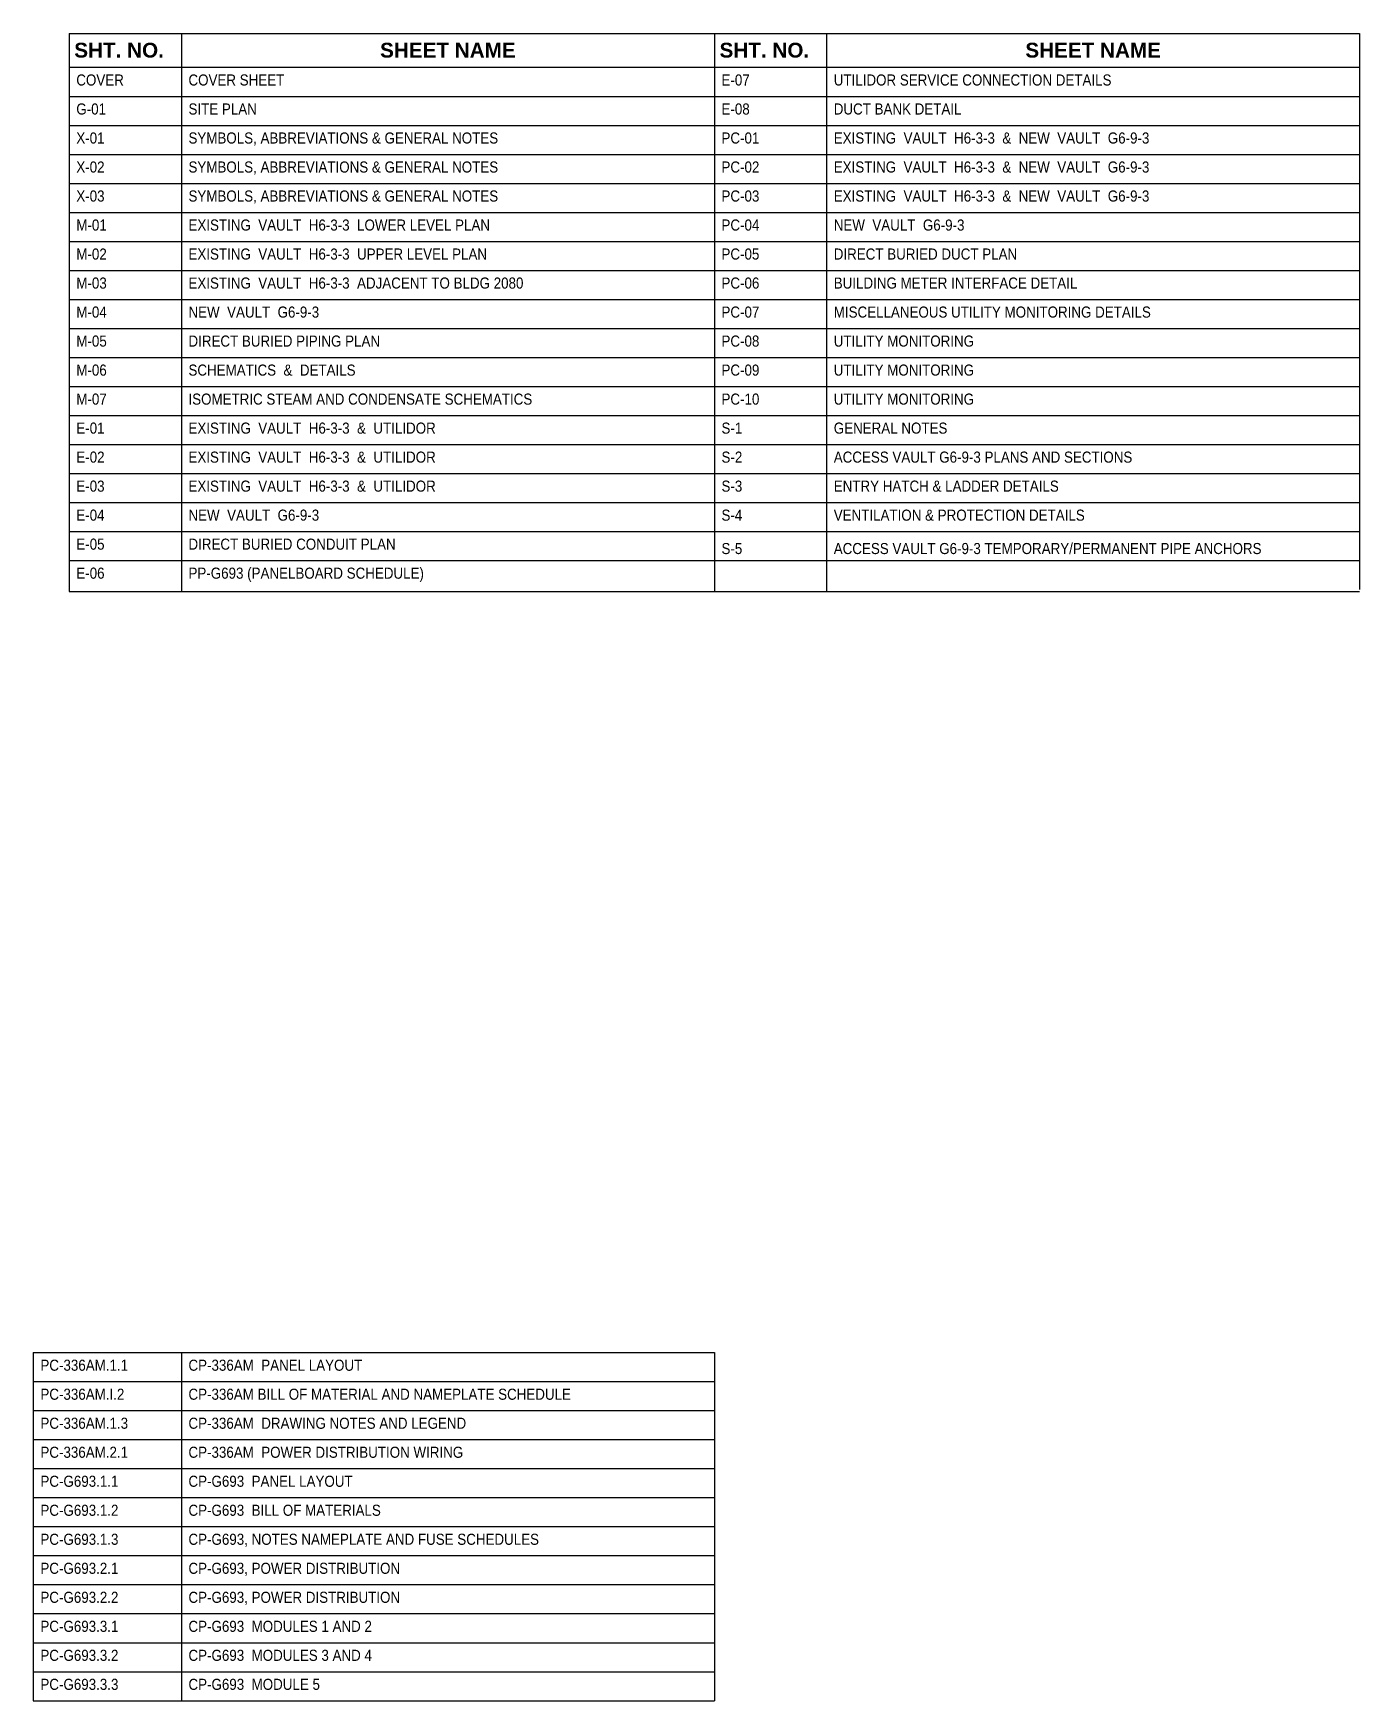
# Model space of a CAD drawing. Header units: inches. Extents: x 0.3 to 11.5, y -4.4 to 9.6.
import ezdxf

# ---------------------------------------------------------------- set-up
doc = ezdxf.new("R2010")
doc.units = ezdxf.units.IN
doc.header["$MEASUREMENT"] = 0
doc.layers.add('FH-TITLE', color=161, linetype='Continuous')
doc.styles.add('Arial-Bold', font='arialbd.ttf')
doc.styles.add('ROMANS', font='36', dxfattribs={"width": 0.9})

msp = doc.modelspace()

# ---------------------------------------------------------------- linework, layer by layer
at = {"layer": 'FH-TITLE'}
for p, q in [((0.63, 9.638), (11.525, 9.638)), ((0.63, 9.638), (0.63, 4.923)), ((1.577, 9.638), (1.577, 4.923)), ((6.077, 9.638), (6.077, 4.923)), ((7.025, 9.638), (7.025, 4.923)), ((11.525, 9.638), (11.525, 4.941)), ((0.63, 9.351), (11.525, 9.351)), ((0.63, 9.106), (6.077, 9.106)), ((6.077, 9.106), (11.525, 9.106)), ((0.63, 8.861), (6.077, 8.861)), ((6.077, 8.861), (11.525, 8.861)), ((0.63, 8.616), (6.077, 8.616)), ((6.077, 8.616), (11.525, 8.616)), ((0.63, 8.371), (6.077, 8.371)), ((6.077, 8.371), (11.525, 8.371)), ((0.63, 8.126), (6.077, 8.126)), ((6.077, 8.126), (11.525, 8.126)), ((0.63, 7.881), (6.077, 7.881)), ((6.077, 7.881), (11.525, 7.881)), ((0.63, 7.636), (6.077, 7.636)), ((6.077, 7.636), (11.525, 7.636)), ((0.63, 7.391), (6.077, 7.391)), ((6.077, 7.391), (11.525, 7.391)), ((0.63, 7.146), (6.077, 7.146)), ((6.077, 7.146), (11.525, 7.146)), ((0.63, 6.901), (6.077, 6.901)), ((6.077, 6.901), (11.525, 6.901)), ((0.63, 6.656), (6.077, 6.656)), ((6.077, 6.656), (11.525, 6.656)), ((0.63, 6.411), (6.077, 6.411)), ((6.077, 6.411), (11.525, 6.411)), ((0.63, 6.166), (6.077, 6.166)), ((6.077, 6.166), (11.525, 6.166)), ((0.63, 5.921), (6.077, 5.921)), ((6.077, 5.921), (11.525, 5.921)), ((0.63, 5.676), (6.077, 5.676)), ((6.077, 5.676), (11.525, 5.676)), ((0.63, 5.431), (6.077, 5.431)), ((6.077, 5.431), (11.525, 5.431)), ((0.63, 5.186), (6.077, 5.186)), ((6.077, 5.186), (11.525, 5.186)), ((0.63, 4.923), (6.077, 4.923)), ((6.077, 4.923), (11.525, 4.923)), ((0.327, -1.503), (6.077, -1.503)), ((0.327, -1.503), (0.327, -4.443)), ((1.577, -1.503), (1.577, -4.443)), ((6.077, -1.503), (6.077, -4.443)), ((0.327, -1.748), (6.077, -1.748)), ((0.327, -1.993), (6.077, -1.993)), ((0.327, -2.238), (6.077, -2.238)), ((0.327, -2.483), (6.077, -2.483)), ((0.327, -2.728), (6.077, -2.728)), ((0.327, -2.973), (6.077, -2.973)), ((0.327, -3.218), (6.077, -3.218)), ((0.327, -3.463), (6.077, -3.463)), ((0.327, -3.708), (6.077, -3.708)), ((0.327, -3.953), (6.077, -3.953)), ((0.327, -4.198), (6.077, -4.198)), ((0.327, -4.443), (6.077, -4.443))]:
    msp.add_line(p, q, dxfattribs=at)

# ---------------------------------------------------------------- texts
for s, insert, char_height, width, attachment_point, style in [('SHT. NO.', (1.051, 9.495), 0.125, 0.94658, 5, 'Arial-Bold'), ('SHEET NAME', (3.827, 9.495), 0.125, 4.38, 5, 'Arial-Bold'), ('SHT. NO.', (6.499, 9.495), 0.125, 0.94658, 5, 'Arial-Bold'), ('SHEET NAME', (9.275, 9.495), 0.125, 4.38, 5, 'Arial-Bold'), ('COVER', (0.69, 9.291), 0.0938, 1.13, 1, 'ROMANS'), ('COVER SHEET', (1.637, 9.291), 0.09375, 4.38, 1, 'ROMANS'), ('E-07', (6.137, 9.291), 0.0938, 1.13, 1, 'ROMANS'), ('UTILIDOR SERVICE CONNECTION DETAILS', (7.085, 9.291), 0.09375, 4.38, 1, 'ROMANS'), ('G-01', (0.69, 9.046), 0.0938, 1.13, 1, 'ROMANS'), ('SITE PLAN', (1.637, 9.046), 0.0938, 4.38, 1, 'ROMANS'), ('E-08', (6.137, 9.046), 0.0938, 1.13, 1, 'ROMANS'), ('DUCT BANK DETAIL', (7.085, 9.046), 0.09375, 4.38, 1, 'ROMANS'), ('X-01', (0.69, 8.801), 0.0938, 1.13, 1, 'ROMANS'), ('SYMBOLS, ABBREVIATIONS & GENERAL NOTES', (1.637, 8.801), 0.09375, 4.38, 1, 'ROMANS'), ('PC-01', (6.137, 8.801), 0.0938, 1.13, 1, 'ROMANS'), ('EXISTING  VAULT  H6-3-3  &  NEW  VAULT  G6-9-3', (7.085, 8.801), 0.09375, 4.38, 1, 'ROMANS'), ('X-02', (0.69, 8.556), 0.0938, 1.13, 1, 'ROMANS'), ('SYMBOLS, ABBREVIATIONS & GENERAL NOTES', (1.637, 8.556), 0.09375, 4.38, 1, 'ROMANS'), ('PC-02', (6.137, 8.556), 0.0938, 1.13, 1, 'ROMANS'), ('EXISTING  VAULT  H6-3-3  &  NEW  VAULT  G6-9-3', (7.085, 8.556), 0.09375, 4.38, 1, 'ROMANS'), ('X-03', (0.69, 8.311), 0.0938, 1.13, 1, 'ROMANS'), ('SYMBOLS, ABBREVIATIONS & GENERAL NOTES', (1.637, 8.311), 0.09375, 4.38, 1, 'ROMANS'), ('PC-03', (6.137, 8.311), 0.0938, 1.13, 1, 'ROMANS'), ('EXISTING  VAULT  H6-3-3  &  NEW  VAULT  G6-9-3', (7.085, 8.311), 0.09375, 4.38, 1, 'ROMANS'), ('M-01', (0.69, 8.066), 0.0938, 1.13, 1, 'ROMANS'), ('EXISTING  VAULT  H6-3-3  LOWER LEVEL PLAN', (1.637, 8.066), 0.09375, 4.38, 1, 'ROMANS'), ('PC-04', (6.137, 8.066), 0.0938, 1.13, 1, 'ROMANS'), ('NEW  VAULT  G6-9-3', (7.085, 8.066), 0.09375, 4.38, 1, 'ROMANS'), ('M-02', (0.69, 7.821), 0.0938, 1.13, 1, 'ROMANS'), ('EXISTING  VAULT  H6-3-3  UPPER LEVEL PLAN', (1.637, 7.821), 0.09375, 4.38, 1, 'ROMANS'), ('PC-05', (6.137, 7.821), 0.0938, 1.13, 1, 'ROMANS'), ('DIRECT BURIED DUCT PLAN', (7.085, 7.821), 0.09375, 4.38, 1, 'ROMANS'), ('M-03', (0.69, 7.576), 0.0938, 1.13, 1, 'ROMANS'), ('EXISTING  VAULT  H6-3-3  ADJACENT TO BLDG 2080', (1.637, 7.576), 0.09375, 4.38, 1, 'ROMANS'), ('PC-06', (6.137, 7.576), 0.0938, 1.13, 1, 'ROMANS'), ('BUILDING METER INTERFACE DETAIL', (7.085, 7.576), 0.09375, 4.38, 1, 'ROMANS'), ('M-04', (0.69, 7.331), 0.0938, 1.13, 1, 'ROMANS'), ('NEW  VAULT  G6-9-3', (1.637, 7.331), 0.09375, 4.38, 1, 'ROMANS'), ('PC-07', (6.137, 7.331), 0.0938, 1.13, 1, 'ROMANS'), ('MISCELLANEOUS UTILITY MONITORING DETAILS', (7.085, 7.331), 0.09375, 4.38, 1, 'ROMANS'), ('M-05', (0.69, 7.086), 0.0938, 1.13, 1, 'ROMANS'), ('DIRECT BURIED PIPING PLAN', (1.637, 7.086), 0.09375, 4.38, 1, 'ROMANS'), ('PC-08', (6.137, 7.086), 0.0938, 1.13, 1, 'ROMANS'), ('UTILITY MONITORING', (7.085, 7.086), 0.09375, 4.38, 1, 'ROMANS'), ('M-06', (0.69, 6.841), 0.0938, 1.13, 1, 'ROMANS'), ('SCHEMATICS  &  DETAILS', (1.637, 6.841), 0.09375, 4.38, 1, 'ROMANS'), ('PC-09', (6.137, 6.841), 0.0938, 1.13, 1, 'ROMANS'), ('UTILITY MONITORING', (7.085, 6.841), 0.09375, 4.38, 1, 'ROMANS'), ('M-07', (0.69, 6.596), 0.0938, 1.13, 1, 'ROMANS'), ('ISOMETRIC STEAM AND CONDENSATE SCHEMATICS', (1.637, 6.596), 0.09375, 4.38, 1, 'ROMANS'), ('PC-10', (6.137, 6.596), 0.0938, 1.13, 1, 'ROMANS'), ('UTILITY MONITORING', (7.085, 6.596), 0.09375, 4.38, 1, 'ROMANS'), ('E-01', (0.69, 6.351), 0.0938, 1.13, 1, 'ROMANS'), ('EXISTING  VAULT  H6-3-3  &  UTILIDOR', (1.637, 6.351), 0.09375, 4.38, 1, 'ROMANS'), ('S-1', (6.137, 6.351), 0.0938, 1.13, 1, 'ROMANS'), ('GENERAL NOTES', (7.085, 6.351), 0.09375, 4.38, 1, 'ROMANS'), ('E-02', (0.69, 6.106), 0.0938, 1.13, 1, 'ROMANS'), ('EXISTING  VAULT  H6-3-3  &  UTILIDOR', (1.637, 6.106), 0.09375, 4.38, 1, 'ROMANS'), ('S-2', (6.137, 6.106), 0.0938, 1.13, 1, 'ROMANS'), ('ACCESS VAULT G6-9-3 PLANS AND SECTIONS', (7.085, 6.106), 0.09375, 4.38, 1, 'ROMANS'), ('E-03', (0.69, 5.861), 0.0938, 1.13, 1, 'ROMANS'), ('EXISTING  VAULT  H6-3-3  &  UTILIDOR', (1.637, 5.861), 0.09375, 4.38, 1, 'ROMANS'), ('S-3', (6.137, 5.861), 0.0938, 1.13, 1, 'ROMANS'), ('ENTRY HATCH & LADDER DETAILS', (7.085, 5.861), 0.09375, 4.38, 1, 'ROMANS'), ('E-04', (0.69, 5.616), 0.0938, 1.13, 1, 'ROMANS'), ('NEW  VAULT  G6-9-3', (1.637, 5.616), 0.09375, 4.38, 1, 'ROMANS'), ('S-4', (6.137, 5.616), 0.0938, 1.13, 1, 'ROMANS'), ('VENTILATION & PROTECTION DETAILS', (7.085, 5.616), 0.09375, 4.38, 1, 'ROMANS'), ('E-05', (0.69, 5.371), 0.0938, 1.13, 1, 'ROMANS'), ('DIRECT BURIED CONDUIT PLAN', (1.637, 5.371), 0.09375, 4.38, 1, 'ROMANS'), ('S-5', (6.137, 5.334), 0.0938, 1.13, 1, 'ROMANS'), ('ACCESS VAULT G6-9-3 TEMPORARY/PERMANENT PIPE ANCHORS', (7.085, 5.334), 0.09375, 4.38, 1, 'ROMANS'), ('E-06', (0.69, 5.126), 0.0938, 1.13, 1, 'ROMANS'), ('PP-G693 (PANELBOARD SCHEDULE)', (1.637, 5.126), 0.09375, 4.38, 1, 'ROMANS'), ('PC-336AM.1.1', (0.387, -1.563), 0.09375, 1.13, 1, 'ROMANS'), ('CP-336AM  PANEL LAYOUT', (1.637, -1.563), 0.09375, 4.38, 1, 'ROMANS'), ('PC-336AM.I.2', (0.387, -1.808), 0.09375, 1.13, 1, 'ROMANS'), ('CP-336AM BILL OF MATERIAL AND NAMEPLATE SCHEDULE', (1.637, -1.808), 0.09375, 4.38, 1, 'ROMANS'), ('PC-336AM.1.3', (0.387, -2.053), 0.09375, 1.13, 1, 'ROMANS'), ('CP-336AM  DRAWING NOTES AND LEGEND', (1.637, -2.053), 0.09375, 4.38, 1, 'ROMANS'), ('PC-336AM.2.1', (0.387, -2.298), 0.09375, 1.13, 1, 'ROMANS'), ('CP-336AM  POWER DISTRIBUTION WIRING', (1.637, -2.298), 0.09375, 4.38, 1, 'ROMANS'), ('PC-G693.1.1', (0.387, -2.543), 0.09375, 1.13, 1, 'ROMANS'), ('CP-G693  PANEL LAYOUT', (1.637, -2.543), 0.09375, 4.38, 1, 'ROMANS'), ('PC-G693.1.2', (0.387, -2.788), 0.09375, 1.13, 1, 'ROMANS'), ('CP-G693  BILL OF MATERIALS', (1.637, -2.788), 0.09375, 4.38, 1, 'ROMANS'), ('PC-G693.1.3', (0.387, -3.033), 0.09375, 1.13, 1, 'ROMANS'), ('CP-G693, NOTES NAMEPLATE AND FUSE SCHEDULES', (1.637, -3.033), 0.09375, 4.38, 1, 'ROMANS'), ('PC-G693.2.1', (0.387, -3.278), 0.09375, 1.13, 1, 'ROMANS'), ('CP-G693, POWER DISTRIBUTION', (1.637, -3.278), 0.09375, 4.38, 1, 'ROMANS'), ('PC-G693.2.2', (0.387, -3.523), 0.09375, 1.13, 1, 'ROMANS'), ('CP-G693, POWER DISTRIBUTION', (1.637, -3.523), 0.09375, 4.38, 1, 'ROMANS'), ('PC-G693.3.1', (0.387, -3.768), 0.09375, 1.13, 1, 'ROMANS'), ('CP-G693  MODULES 1 AND 2', (1.637, -3.768), 0.09375, 4.38, 1, 'ROMANS'), ('PC-G693.3.2', (0.387, -4.013), 0.09375, 1.13, 1, 'ROMANS'), ('CP-G693  MODULES 3 AND 4', (1.637, -4.013), 0.09375, 4.38, 1, 'ROMANS'), ('PC-G693.3.3', (0.387, -4.258), 0.09375, 1.13, 1, 'ROMANS'), ('CP-G693  MODULE 5', (1.637, -4.258), 0.09375, 4.38, 1, 'ROMANS')]:
    msp.add_mtext(s, dxfattribs=dict(at, insert=insert, char_height=char_height, width=width, attachment_point=attachment_point, style=style))

doc.saveas('drawing.dxf')
